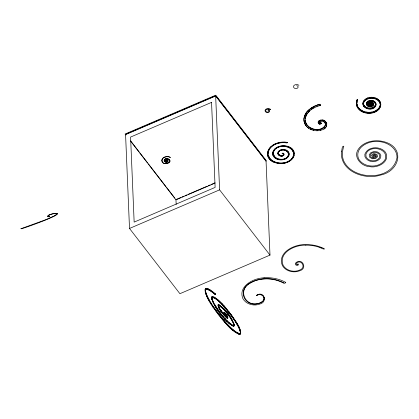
<?xml version="1.0" encoding="UTF-8"?>
<svg xmlns="http://www.w3.org/2000/svg" width="419" height="419" viewBox="0 0 419 419"><rect width="100%" height="100%" fill="white"/><g stroke="black" fill="none" stroke-linecap="round" stroke-linejoin="round"><path stroke-width="0.63" d="M233.886 324.468L233.912 325.097L233.126 322.19L233.886 324.468L233.907 325.773L233.388 326.108C227.527 323.259 223.699 317.434 219.614 312.553C216.576 307.729 211.888 302.885 211.695 296.951L212.192 296.516C220.693 299.454 225.81 308.426 231.503 314.973C234.939 320.802 241.166 326.815 240.469 334.037L239.741 334.441C230.502 331.136 224.788 321.771 218.451 314.721C213.224 307.007 206.075 299.323 205.085 289.707L205.525 288.696L206.509 288.356L208.018 288.707L212.454 291.462L215.376 294.002L212.239 291.619L212.265 292.242L215.403 294.63L212.48 292.09L208.044 289.33L206.536 288.979L205.551 289.32L205.111 290.33L205.085 289.707M211.569 297.825C214.984 309.191 223.427 319.891 233.352 326.338L234.205 325.82C232.404 317.283 225.721 309.164 218.456 304.561L218.152 304.723C218.069 309.013 221.766 312.359 224.212 315.575C224.835 316.272 228.208 320.043 227.758 317.104C227.753 315.706 222.929 310.102 224.469 313.632A1.487 1.089 -2.4 0 0 224.547 313.742M234.205 325.82L234.184 324.447M272.659 154.25C272.198 150.751 275.147 147.954 278.153 146.776A11.077 8.118 -2.4 0 1 286.947 146.111A10.92 7.998 -2.4 0 1 292.682 149.368L294.096 151.961L294.342 153.736M273.298 152.485L273.555 155.093L274.785 157.073A8.432 6.175 -2.4 0 0 282.123 159.639C285.664 159.812 289.754 156.47 288.209 152.715M264.363 297.741C264.494 300.014 262.593 301.795 260.66 302.649M326.81 123.794L326.82 124.16C326.322 120.709 321.792 119.363 319.053 121.112L318.147 122.285L319.037 120.745C326.338 116.765 330.083 127.638 322.384 129.764C316.607 132.074 309.149 130.377 305.535 125.14C302.445 120.562 304.079 114.256 307.939 110.668C309.898 108.715 312.249 107.196 314.748 106.033C316.476 105.881 319.341 102.927 320.566 105.033L320.582 105.399C313.931 107.075 306.504 111.297 305.273 118.64L305.901 115.785L307.164 113.408L307.179 113.774M305.257 118.278L305.31 121.149L305.294 120.782C305.88 126.433 311.794 129.916 317.094 129.843C321.143 130.44 328.056 126.339 324.51 121.934M293.688 153.658L293.143 156.926L291.268 159.655M294.327 153.391C294.62 157.816 290.734 161.137 286.91 162.525A13.775 10.093 -2.4 0 1 278.164 163.483L273.947 162.363A13.319 9.757 -2.4 0 1 269.192 158.864C266.007 155.051 267.683 149.358 271.371 146.53M380.63 105.598L380.777 104.525C379.865 114.864 363.839 115.927 358.219 108.72C356.197 106.211 355.81 102.519 357.135 99.612C357.894 99.355 357.25 100.55 357.129 100.796M356.396 103.598L356.454 101.801M356.815 102.875L356.899 101.833L356.904 104.635L357.967 107.631L356.873 103.917L356.904 104.635M325.432 125.354L325.511 123.888M268.092 153.647C268.359 148.001 273.759 144.115 278.923 143.109A16.2 11.868 -2.4 0 1 286.785 142.916L286.994 142.895A2.53 1.854 -2.4 0 0 287.376 142.727L284.742 142.381A16.493 12.083 -2.4 0 0 274.602 144.487L272.533 145.692M380.216 106.269L380.326 104.52C379.305 115.167 362.089 115.586 357.527 107.055L357.559 107.772M211.595 298.448L211.695 296.951M211.899 298.438L211.873 297.815L213.596 303.188L212.124 299.669L211.983 297.034M288.518 154.349C288.235 157.439 284.988 159.293 282.113 159.288A8.432 6.175 -2.4 0 1 274.775 156.722L273.288 153.632M289.157 154.082C289.168 157.355 285.763 159.278 282.904 159.765A8.474 6.206 -2.4 0 1 274.152 157.345L272.91 155.36L272.643 153.904M356.93 102.55L357.381 100.282L356.485 102.519M320.582 105.399C318.393 103.215 312.773 107.803 310.379 108.95C307.221 111.265 304.519 114.597 303.99 118.582L303.974 118.216M370.218 104.708L369.898 103.566L370.218 104.708L370.579 104.614L370.595 103.713M375.712 106.065L375.963 104.289C375.429 112.858 359.052 109.019 363.676 100.916C367.966 94.594 381.175 96.695 380.803 105.242M362.99 103.723C364.87 95.71 379.027 96.208 380.745 104.163L380.714 103.446M363.409 103.016L363.619 102.011C361.141 109.443 375.146 111.653 375.513 104.273L375.283 105.97M372.727 104.666L372.941 103.771L372.758 105.384C371.37 107.243 367.919 106.992 367.023 104.776L366.992 104.059C367.887 106.274 371.344 106.526 372.727 104.666L372.758 105.384M370.778 102.88L371.663 103.09L372.025 104.808L371.14 105.64L369.71 105.735L368.615 105.069L368.374 103.315L369.087 102.377L370.406 101.911L371.836 102.058L372.931 102.734L373.402 103.734L373.177 105.509C371.595 107.646 367.62 107.405 366.578 104.855L366.552 104.137M373.177 105.509L373.402 103.734M272.669 153.092C273.439 149.274 277.231 146.603 280.971 146.158M273.314 152.83C273.921 149.206 277.53 146.891 280.987 146.503A10.92 8.003 -2.4 0 1 292.059 149.986L293.468 152.579M277.807 153.129C278.363 150.693 281.217 149.74 283.459 149.782M278.431 152.516L278.583 151.961A4.682 3.431 -2.4 0 1 279.798 150.452C282.888 148.766 288.099 149.866 289.115 153.59M218.152 304.723L218.152 306.336M218.346 305.116L219.111 307.955C218.608 307.284 217.487 303.801 219.451 305.158M218.372 305.744L218.419 304.843M240.202 333.917L240.412 332.45L240.202 333.917L239.678 334.21C226.972 328.239 218.44 314.056 210.579 302.848L210.605 303.471M240.469 334.037L240.716 332.456M219.085 307.331C218.739 308.557 231.943 323.767 226.49 315.858C225.789 314.444 223.479 313.072 224.6 312.914M227.805 317.424L227.564 317.702M293.578 155.119C292.509 159.78 287.701 162.493 283.207 162.897A13.57 9.941 -2.4 0 1 276.603 162.425A13.319 9.757 -2.4 0 1 269.815 158.246L268.27 155.04M294.222 154.857C292.97 159.691 288.021 162.818 283.223 163.242A13.57 9.941 -2.4 0 1 276.619 162.776A13.319 9.757 -2.4 0 1 269.831 158.592M357.936 106.913C362.749 114.356 376.896 114.303 380.19 105.551M289.021 154.941C288.172 157.554 285.428 158.948 282.888 159.414A8.474 6.206 -2.4 0 1 275.068 157.822M305.592 122.379L305.577 122.013C307.965 129.911 321.342 132.634 325.416 124.988M326.501 125.574L326.139 126.8M370.569 103.854L370.187 103.991M370.579 104.614L370.276 103.587M366.578 104.855L366.505 103.069C368.086 98.528 376.707 99.827 375.99 105.007M375.859 103.215L375.89 103.933C374.518 100.146 367.934 99.947 366.536 103.786L366.505 103.069M363.65 102.728C366.677 96.192 378.65 96.999 380.3 104.211M273.581 151.322L274.943 149.122M269.967 148.09C267.615 151.076 267.432 155.58 269.831 158.592M363.493 104.745L363.462 104.027C364.797 108.977 372.805 109.563 375.256 105.253M233.718 326.061L233.881 325.149L233.917 326.249M234.179 325.196L233.325 325.71M325.526 124.254C325.212 121.782 322.033 120.546 319.99 121.793L319.482 122.448L319.592 123.029C320.498 123.799 320.76 122.044 321.357 123.678L319.849 124.307L318.393 123.589L318.131 121.919M368.401 104.032L369.118 103.095L370.438 102.629L371.868 102.775L372.962 103.451L373.429 104.451M224.013 312.852L225.977 314.674L225.951 314.051M309.704 110.532L308.023 112.648M369.034 104.897L369.003 104.179L369.83 104.682L370.883 104.609L371.512 104.022L371.543 104.74L370.915 105.326L369.862 105.399L369.034 104.897L368.867 104.085L369.432 103.346L370.501 102.969L371.669 103.084L372.58 103.65L372.973 104.488M319.467 122.086L319.577 122.662C320.483 123.432 320.745 121.678 321.342 123.312L321.357 123.678M211.721 297.579L212.218 297.144L213.072 297.171L215.806 298.632L221.923 304.121L231.529 315.596L237.489 324.683L237.463 324.06M212.009 297.663L212.344 297.364C218.383 299.208 222.211 305.268 226.48 309.604C231.843 316.382 237.484 323.353 240.26 331.649L239.621 329.114L239.647 329.737M270.768 147.106L274.874 144.12L278.907 142.764A16.2 11.868 -2.4 0 1 286.769 142.57L286.978 142.549A2.53 1.854 -2.4 0 0 287.361 142.381L284.726 142.031A16.493 12.083 -2.4 0 0 274.586 144.141C269.894 146.221 265.698 151.788 268.212 156.978M261.498 302.141C266.233 299.852 263.101 292.918 258.24 294.489M371.224 104.059L371.25 104.776L369.993 105.111L369.385 104.231L370.37 103.493L371.695 103.807L372.025 104.808M369.925 104.284L370.485 103.87L371.318 104.064L371.543 104.74M256.496 295.385C263.729 290.194 268.029 302.094 259.932 304.037C254.019 306.341 246.288 304.409 242.962 298.784C237.599 286.418 253.636 277.975 264.033 277.849M256.915 295.206L257.69 294.657M256.402 295.683C258.801 293.625 263.2 294.573 264.326 297.6M250.3 283.124C236.945 289.754 245.586 307.865 259.193 303.236M275.398 148.714L278.169 147.121A11.077 8.118 -2.4 0 1 286.963 146.456A10.92 7.998 -2.4 0 1 292.698 149.714L294.112 152.307M290.461 160.283L286.895 162.179A13.775 10.093 -2.4 0 1 278.148 163.138L273.932 162.017A13.319 9.757 -2.4 0 1 269.176 158.518L268.537 157.492M313.024 108.097L313.946 107.557L313.962 107.924M250.709 282.788L252.872 281.673M251.987 282.128C235.86 288.45 244.157 309.149 260.168 302.895M208.84 299.307L208.866 299.936L206.138 294.122L205.483 291.31C208.547 301.266 215.345 309.557 221.63 317.675C227.056 323.358 231.958 330.937 239.652 333.582L240.176 333.288M239.715 333.817L240.443 333.414M372.91 107.824L374.099 107.17M218.179 305.346L218.482 305.184C222.636 306.808 225.207 311.039 228.072 314.271L228.046 313.642M218.446 305.472C225.061 309.028 229.46 316.355 233.153 322.813M370.307 104.305L370.668 104.127L371.25 104.776M259.749 303.073L261.079 302.466M252.458 281.851L253.788 281.254M215.649 95.726L125.564 134.326L129.508 228.455L179.908 293.698L269.993 255.103L266.049 160.975L215.649 95.726L219.593 189.854L269.993 255.103M125.574 134.599L215.659 95.998L266.06 161.247M180.767 197.511L175.959 199.57L176.163 204.409M181.966 196.998L183.768 196.228M184.968 195.71L186.769 194.94M187.974 194.426L207.19 186.193M208.39 185.675L210.191 184.905M211.396 184.391L214.999 182.846M215.01 183.119L175.975 199.842L130.372 140.81M129.508 228.455L219.593 189.854M318.393 123.589L318.377 123.228L319.833 123.945L321.342 123.312M253.375 281.432L254.731 280.866M227.543 317.461L226.464 315.229L226.49 315.858M254.317 281.044L255.695 280.505M205.771 288.853L206.525 288.591M212.265 292.242L209.846 290.545L206.551 289.215L205.797 289.477L205.41 290.357L205.383 289.728L205.509 291.938M255.276 280.683L257.68 279.887M256.26 280.358C265.306 277.362 275.534 278.467 283.93 282.883M320.179 105.127L320.566 105.033M258.277 279.803C266.714 277.823 275.859 279.007 283.516 283.061A1.425 1.042 -2.4 0 0 285.768 282.286M213.57 302.565C218.739 311.118 224.574 320.357 233.362 325.484L233.692 325.432M369.291 97.821L370.207 97.69M370.48 112.533L371.449 112.397M369.993 106.206L370.967 106.164M305.812 245.173C295.254 244.665 277.954 252.51 283.171 265.389C286.444 270.92 294.285 272.748 299.915 269.946C306.734 267.547 300.962 258.371 296.154 263.431L296.422 264.494L297.459 264.719C298.134 264.216 296.579 264.19 298.129 263.923L298.569 264.64L297.857 265.285L296.725 265.358L295.777 264.902L295.306 264.143L295.353 263.3C301.528 256.617 308.499 268.584 299.391 270.884C293.478 273.188 285.748 271.255 282.422 265.63C276.996 252.772 293.955 244.424 304.65 244.617A31.509 23.082 -2.4 0 1 321.31 247.383M281.029 155.899C283.757 157.02 285.318 152.155 282.128 153.218C282.008 153.611 283.988 153.364 283.406 154.731A2.105 1.545 -2.4 0 1 282.835 155.48C281.793 155.968 278.462 155.229 278.415 153.066M212.318 296.741L212.957 296.757M283.799 149.798L286.476 150.772L287.78 151.982M206.976 288.696L209.338 289.665M219.394 309.07L219.367 308.447L223.631 314.507L227.569 318.089M281.091 155.894C279.447 155.685 277.876 154.003 278.598 152.307A4.682 3.431 -2.4 0 1 279.813 150.803C282.731 149.091 287.57 150.353 288.471 153.857M321.342 247.341C327.653 249.897 322.792 249.394 319.948 247.493M363.378 111.622L362.126 111.082L362.152 111.8M311.741 129.492L310.17 128.811L310.186 129.178M237.484 333.142L238.547 333.644L238.573 334.273M214.078 297.223L215.57 298.166L215.596 298.794M235.965 332.23L236.955 332.89M211.752 291.278L209.819 289.917L209.846 290.545M224.238 318.058L228.517 322.473L231.382 324.798L231.408 325.427M227.313 325.113L227.287 324.489L234.053 330.816M218.598 300.674L217.367 299.575L217.393 300.198M221.3 306.567L225.05 310.406L229.397 316.057L229.371 315.434M223.233 305.32L225.642 308.044M215.612 310.929L215.586 310.301L225.611 322.656M222.777 313.302L224.186 314.947L224.212 315.575M214.507 305.435L214.481 304.807L217.545 309.578L223.107 316.769L223.133 317.398M230.848 314.564L226.454 308.981L226.48 309.604M226.349 314.58L226.375 315.203L225.302 313.684L225.328 314.308M266.311 160.65L215.743 95.186L125.119 134.017L125.915 135.044M131.163 141.575L139.16 151.929M139.962 152.966L147.561 162.808M148.363 163.839L165.961 186.628M166.762 187.66L174.76 198.019M220.834 311.322L220.808 310.699L222.489 312.956L222.515 313.58M305.818 125.161L306.425 126.308M223.987 312.228L224.385 312.893M238.872 326.715L238.898 327.344L235.457 321.253L231.241 315.078L231.267 315.706M215.256 309.83L212.946 306.519L212.972 307.143M362.959 103.006L364.011 106.803M232.665 320.624L232.692 321.247L230.34 317.33L230.366 317.953M218.042 305.111L218.807 307.41L220.342 310.081L220.315 309.458M205.216 291.97L205.19 291.346L206.96 296.264L210.877 303.377L210.851 302.754M234.211 325.071L233.435 322.74L231.45 319.069L231.477 319.697M227.831 318.047L226.087 314.685L226.113 315.313M305.053 123.951L305.535 125.14M272.9 155.014L273.403 156.057M215.073 294.588L215.047 293.965M240.742 333.079L239.935 329.674L238.594 326.794L238.621 327.422M303.916 119.934L303.901 119.567L304.823 123.537M277.771 153.333C277.891 155.768 281.683 156.266 282.851 155.826A2.105 1.545 -2.4 0 0 283.422 155.077C283.899 153.841 282.254 153.794 282.092 153.663C283.029 152.563 284.983 154.36 283.721 155.376C281.359 157.795 276.053 155.004 278.232 151.662C281.049 147.802 289.293 149.049 289.173 154.428M356.365 102.88L356.674 105.735M293.698 154.003L293.452 152.228L292.043 149.646A10.92 8.003 -2.4 0 0 291.32 148.897M240.234 331.026L240.438 333.074M375.544 104.991L375.419 103.294L375.45 104.012C374.219 100.581 368.264 100.356 366.981 103.828L366.955 103.111L367.023 104.776M380.358 105.237L380.017 102.487L380.043 103.205M380.447 102.393L380.478 103.111M380.279 106.651L380.311 107.369M379.975 101.382L380.007 102.1M379.855 106.557L379.886 107.28M379.562 101.518L379.593 102.236M379.305 100.44L379.331 101.157M379.336 107.531L379.368 108.249M378.923 100.618L378.954 101.335M379.022 108.615L379.048 109.333M378.446 99.581L378.472 100.298M378.645 108.442L378.676 109.16M378.1 99.801L378.132 100.518M377.414 98.832L377.446 99.549M377.797 109.286L377.828 110.003M376.812 110.045L376.838 110.763M376.236 98.214L376.267 98.931M375.372 102.215L375.398 102.933M375.696 110.705L375.728 111.423M374.937 97.737L374.968 98.455M374.518 101.356L374.549 102.074M374.665 106.159L374.696 106.876M374.486 111.255L374.513 111.973M373.544 97.418L373.575 98.135M373.795 106.934L373.821 107.652M373.371 100.712L373.397 101.429M372.931 102.734L372.962 103.451M373.188 111.695L373.219 112.412M372.695 107.542L372.721 108.259M372.098 97.271L372.13 97.988M372.004 100.345L372.035 101.068M371.836 102.058L371.868 102.775M371.978 105.41L372.004 106.127M371.663 103.09L371.695 103.807M371.831 112.014L371.863 112.732M371.433 107.945L371.464 108.662M371.066 103.629L371.098 104.347M371.108 104.923L371.14 105.64M370.626 97.297L370.658 98.015M370.883 104.609L370.915 105.326M370.543 100.303L370.574 101.021M370.852 105.845L370.883 106.562M370.406 101.911L370.438 102.629M370.37 103.493L370.338 102.775L369.354 103.514L369.385 104.231M370.433 112.208L370.464 112.926M369.961 104.394L369.993 105.111M370.087 108.128L370.113 108.846M369.83 104.682L369.862 105.399M369.589 105.897L369.616 106.615M369.181 97.501L369.212 98.219M369.123 100.586L369.149 101.304M369.087 102.377L369.118 103.095M369.019 112.276L369.05 112.994M368.72 108.081L368.751 108.799M368.406 105.567L368.437 106.29M367.793 97.884L367.824 98.601M367.887 101.189L367.919 101.906M367.494 104.923L367.526 105.64M367.411 107.819L367.442 108.537M367.61 112.219L367.641 112.936M366.976 102.042L367.007 102.76M367.123 105.117L367.149 105.834M366.51 98.434L366.541 99.151M366.216 107.348L366.243 108.065M365.682 99.366L365.714 100.083M366.222 112.035L366.253 112.753M365.373 99.135L365.399 99.853M365.185 106.704L365.216 107.421M364.415 99.968L364.446 100.691M364.876 111.737L364.902 112.454M364.362 105.907L364.394 106.625M364.085 101.047L364.111 101.765M363.676 100.916L363.708 101.634M363.781 105.007L363.812 105.724M363.184 101.937L363.215 102.655M363.362 105.122L363.388 105.839M363.587 111.328L363.619 112.046M363.016 104.08L363.048 104.797M362.377 110.81L362.409 111.527M361.257 110.187L361.288 110.904M360.246 109.479L360.277 110.197M359.345 108.689L359.376 109.406M358.575 107.83L358.606 108.547M357.507 99.764L357.538 100.481M357.438 105.944L357.465 106.662M357.077 99.685L357.108 100.403M357.082 104.944L357.114 105.661M357.009 106.054L357.04 106.772M356.695 100.733L356.721 101.45M356.428 103.954L356.459 104.671M326.694 125.14L326.705 125.506M326.422 122.479L326.438 122.846M325.532 121.321L325.547 121.688M325.207 122.84L325.217 123.207M325.181 127.973L325.165 127.606L323.903 128.973M324.945 126.061L324.961 126.428M324.17 120.442L324.186 120.808M324.138 127.046L324.154 127.413M323.484 121.269L323.494 121.636M323.054 127.9L323.065 128.266M322.462 119.986L322.478 120.353M321.745 128.581L321.761 128.947M320.635 120.07L320.65 120.431M319.922 104.2L319.938 104.567M319.765 104.237L319.781 104.603M320.514 122.505L320.498 123.128M320.42 122.814L320.435 123.181M320.682 129.974L320.697 130.335M320.346 122.856L320.362 123.223M320.263 122.882L320.278 123.249M320.174 122.893L320.189 123.259M319.975 121.426L319.99 121.793M320.079 122.887L320.095 123.254M319.996 122.867L320.011 123.233M320.273 129.078L320.289 129.445M319.917 122.835L319.933 123.196M319.833 123.945L319.849 124.307M319.577 122.662L319.592 123.029M319.037 120.745L319.053 121.112M318.037 104.75L318.052 105.117M318.702 129.377L318.718 129.743M316.942 106.18L316.958 106.546M316.361 105.347L316.376 105.714M317.078 129.476L317.094 129.843M317.047 130.424L317.063 130.791M314.748 106.033L314.763 106.4M315.449 129.377L315.465 129.743M313.203 106.803L313.218 107.17M313.857 129.094L313.873 129.461M312.564 108.364L312.579 108.731M313.433 130L313.449 130.361M311.736 107.652L311.752 108.018M312.338 128.638L312.354 129.005M311.265 109.244L311.28 109.61M310.364 108.584L310.379 108.95M310.924 128.025L310.94 128.392M309.096 109.589L309.112 109.956M308.976 111.208L308.992 111.574M309.631 127.271L309.646 127.638M308.766 128.345L307.488 127.015L307.504 127.381M307.939 110.668L307.955 111.03M308.489 126.397L308.504 126.758M306.907 111.81L306.923 112.172M307.499 125.412L307.515 125.779M306.457 114.581L306.472 114.942M306.682 124.343L306.698 124.71M306.011 113.01L306.027 113.371M305.901 115.785L305.917 116.152M306.043 123.202L306.053 123.568M305.498 117.021L305.514 117.388M305.257 114.256L305.273 114.623M304.66 115.55L304.676 115.911M304.231 116.87L304.246 117.236M304.32 122.243L304.335 122.61M304.011 120.918L304.026 121.28M240.532 330.984L240.558 331.607M239.909 329.051L239.935 329.674M239.652 333.582L239.678 334.21M238.668 333.44L238.694 334.063M237.191 324.149L237.217 324.772M237.144 332.717L237.17 333.341M235.729 321.158L235.756 321.782M235.457 321.253L235.483 321.881M235.195 331.408L235.221 332.037M233.718 318.1L233.744 318.723M233.922 323.405L233.949 324.028M233.451 318.204L233.477 318.828M233.634 323.463L233.661 324.086M233.409 322.117L233.435 322.74M233.362 325.484L233.388 326.108M232.901 329.549L232.927 330.172M232.645 325.249L232.671 325.872M232.388 320.708L232.414 321.331M232.671 329.69L232.697 330.319M231.723 318.979L231.749 319.603M231.503 314.973L231.529 315.596M231.587 324.636L231.613 325.259M230.612 317.23L230.639 317.853L229.109 315.538L229.135 316.167M230.272 323.657L230.298 324.28M230.319 327.181L230.345 327.805M230.052 323.808L230.078 324.432M230.083 327.312L230.11 327.941M229.141 311.862L229.167 312.49M228.884 311.977L228.91 312.6M228.748 322.337L228.774 322.96M228.517 322.473L228.544 323.101M227.789 313.758L227.816 314.381M227.758 317.104L227.768 318.251M227.611 316.696L227.637 317.319M227.465 317.152L227.507 318.11M227.381 316.214L227.407 316.837M227.412 317.429L227.438 318.058M227.328 316.764L227.355 317.387M227.266 317.628L227.292 318.251M227.533 324.358L227.559 324.987M227.082 315.685L227.129 316.921M226.71 308.861L226.737 309.489M227.051 317.235L227.077 317.859M226.679 311.914L226.705 312.537M226.836 316.403L226.731 315.13M226.878 318.026L226.852 317.403L226.323 317.015L226.349 317.639M227.056 320.697L227.082 321.326M226.815 320.828L226.841 321.457M226.422 312.029L226.449 312.653M226.548 316.864L226.574 317.487M225.93 316.335L225.956 316.958M225.694 314.166L225.721 314.789M225.558 313.564L225.584 314.192M225.302 310.285L225.328 310.908M225.181 313.134L225.207 313.763M225.05 310.406L225.076 311.029M225.218 315.648L225.244 316.272M225.244 318.791L225.27 319.414M224.841 312.778L224.867 313.407M224.998 318.911L225.024 319.54M224.27 306.048L224.296 306.671M224.547 312.501L224.626 313.538M224.018 306.174L224.045 306.797M224.312 312.312L224.375 313.532M224.437 314.826L224.464 315.449M224.196 312.694L224.223 313.318M224.61 321.164L224.636 321.787M223.961 308.803L223.987 309.432M224.139 312.202L224.165 312.831M224.029 312.176L224.102 313.124M224.359 321.284L224.385 321.912M223.715 308.934L223.741 309.557M223.605 313.878L223.631 314.507M223.348 313.999L223.374 314.627M223.358 316.654L223.385 317.277M222.693 307.509L222.719 308.133M222.746 312.841L222.772 313.47M222.452 307.64L222.479 308.269M221.897 303.497L221.923 304.121M221.892 311.736L221.918 312.359M221.531 306.425L221.557 307.048M221.63 311.846L221.656 312.469M221.63 317.675L221.656 318.299M221.457 314.344L221.483 314.968M221.075 310.594L221.101 311.223M221.373 317.791L221.4 318.414M221.195 314.459L221.222 315.083M220.509 305.577L220.535 306.205M220.043 309.552L220.069 310.18M219.65 301.271L219.676 301.895M219.64 304.985L219.666 305.608M219.64 308.358L219.666 308.981M219.587 311.93L219.614 312.553M219.326 312.04L219.352 312.663M218.954 304.644L218.98 305.268M218.807 307.41L218.833 308.033M218.671 306.42L218.697 307.048M218.456 304.561L218.482 305.184M218.419 305.666L218.446 306.294M218.388 306.488L218.414 307.111M218.681 313.983L218.708 314.611M218.425 314.098L218.451 314.721M217.597 299.428L217.623 300.051M217.812 309.473L217.838 310.097M217.545 309.578L217.571 310.201M216.183 307.043L216.209 307.672M215.78 298.009L215.806 298.632M215.277 293.819L215.303 294.442M215.916 307.143L215.942 307.766M215.848 310.196L215.874 310.825M214.753 304.718L214.779 305.346M214.25 297.04L214.277 297.663M213.046 296.542L213.072 297.171M213.292 302.644L213.318 303.272M213.213 306.415L213.24 307.043M212.454 291.462L212.48 292.09M212.674 300.653L212.7 301.277M212.192 296.516L212.218 297.144M212.391 300.722L212.417 301.345M212.098 299.046L212.124 299.669M211.805 299.093L211.831 299.721M210.013 289.749L210.039 290.372M208.568 299.396L208.594 300.02M208.018 288.707L208.044 289.33M207.243 296.191L207.269 296.814M206.96 296.264L206.986 296.893M206.509 288.356L206.551 289.215M206.111 293.494L206.138 294.122M205.823 293.557L205.849 294.18M205.525 288.696L205.551 289.32M264.022 277.739A32.043 23.469 -2.4 0 1 285.679 282.369M305.812 245.141A30.697 22.485 -2.4 0 1 319.927 247.519M298.92 85.371A2.865 2.1 -2.4 0 0 295.835 84.654A2.661 1.948 -2.4 0 0 293.541 86.361A2.802 2.053 -2.4 0 0 294.96 88.414A2.095 1.535 -2.4 0 0 297.888 87.634A1.844 1.351 -2.4 0 0 296.657 85.68M280.976 146.163A10.92 8.003 -2.4 0 1 290.917 148.551M270.533 109.495L269.794 109.558A2.2 1.613 -2.4 0 0 267.783 109.087L267.259 109.176A1.995 1.461 -2.4 0 0 265.751 110.427A2.132 1.561 -2.4 0 0 266.83 111.988A1.43 1.048 -2.4 0 0 268.741 111.585L268.935 111.292A1.178 0.864 -2.4 0 0 268.249 110.202L267.809 109.925L268.207 109.689A1.844 1.351 -2.4 0 1 269.438 111.643A2.095 1.535 -2.4 0 1 266.51 112.423A2.802 2.053 -2.4 0 1 265.096 110.37A2.661 1.948 -2.4 0 1 267.385 108.662A2.865 2.1 -2.4 0 1 270.47 109.38L270.533 109.495M20.95 228.769C20.641 229.649 71.654 211.386 53.611 213.543A20.678 15.147 -2.4 0 0 51.584 214.025L48.866 215.005L47.426 216.23L47.866 216.733L49.159 216.754L49.72 216.393L49.641 215.958L49.049 216.576C45.687 216.555 50.51 214.182 51.673 214.209A20.411 14.953 -2.4 0 1 53.674 213.727L56.214 213.397L57.434 213.664L54.13 215.974L46.017 219.608L20.976 228.722M161.76 160.131C161.388 166.793 175.189 162.645 167.935 158.623C165.531 157.35 162.064 161.137 165.505 162.205C169.412 163.494 168.517 157.554 165.337 160.131L165.269 160.99L166.144 161.53L167.516 160.88L167.045 160.137L166.458 160.079L165.819 160.739L166.144 161.09L167.066 160.76L166.254 160.472L166.264 160.87L166.851 160.755L166.243 160.959L166.118 160.398L166.5 160.22L167.328 160.859L166.186 161.394L165.442 160.933L165.505 160.194C168.407 157.916 169.056 163.274 165.573 162.074C162.656 161.289 165.112 157.879 167.322 158.649C174.398 160.896 164.709 166.505 162.321 161.792C160.529 157.376 167.427 155.48 170.465 157.434C167.998 155.727 162.509 156.465 161.76 160.131M341.49 151.296C339.458 171.182 364.661 180.416 380.761 175.011C399.511 171.188 405.592 147.787 384.474 141.842C375.403 139.276 363.98 141.103 358.287 149.237C352.903 157.272 361.471 166.479 369.83 166.657C377.76 168.407 390.833 161.467 385.48 152.254C380.504 145.864 367.866 146.111 364.865 154.244L364.97 156.732C367.39 162.656 376.629 163.221 380.316 158.251L380.897 155.795L379.813 153.469L377.268 151.888L373.937 151.558L370.873 152.636L369.207 154.81L369.705 157.23L372.245 158.775L375.565 158.555L377.634 156.617L376.864 154.286L373.779 153.564L371.485 155.276L372.905 157.329L375.833 156.544L375.466 155.549L374.476 155.035L373.633 155.449L374.371 155.742L374.267 156.161L373.429 156.387L372.748 155.402L374.047 154.433L375.99 154.883L376.508 156.455L375.042 157.827L372.601 157.989L370.674 156.821L370.286 154.936L371.606 153.213L374.078 152.338L376.807 152.616L378.917 153.925L379.834 155.873L379.336 157.958C376.11 162.279 368.081 161.697 365.997 156.549L365.907 154.339C369.118 144.298 389.083 148.221 385.208 159.32C379.787 168.648 363.687 168.113 358.533 158.749C354.333 147.713 368.463 140.485 377.781 141.517C386.69 141.653 397.228 147.698 397.013 157.623C392.645 180.458 355.972 180.919 344.937 163.185C341.522 158.125 342.04 151.51 343.8 146.189C341.637 145.76 342.302 150.185 341.49 151.296M211.553 102.377L130.587 137.065L134.148 222.101L215.12 187.408L211.553 102.377"/></g></svg>
